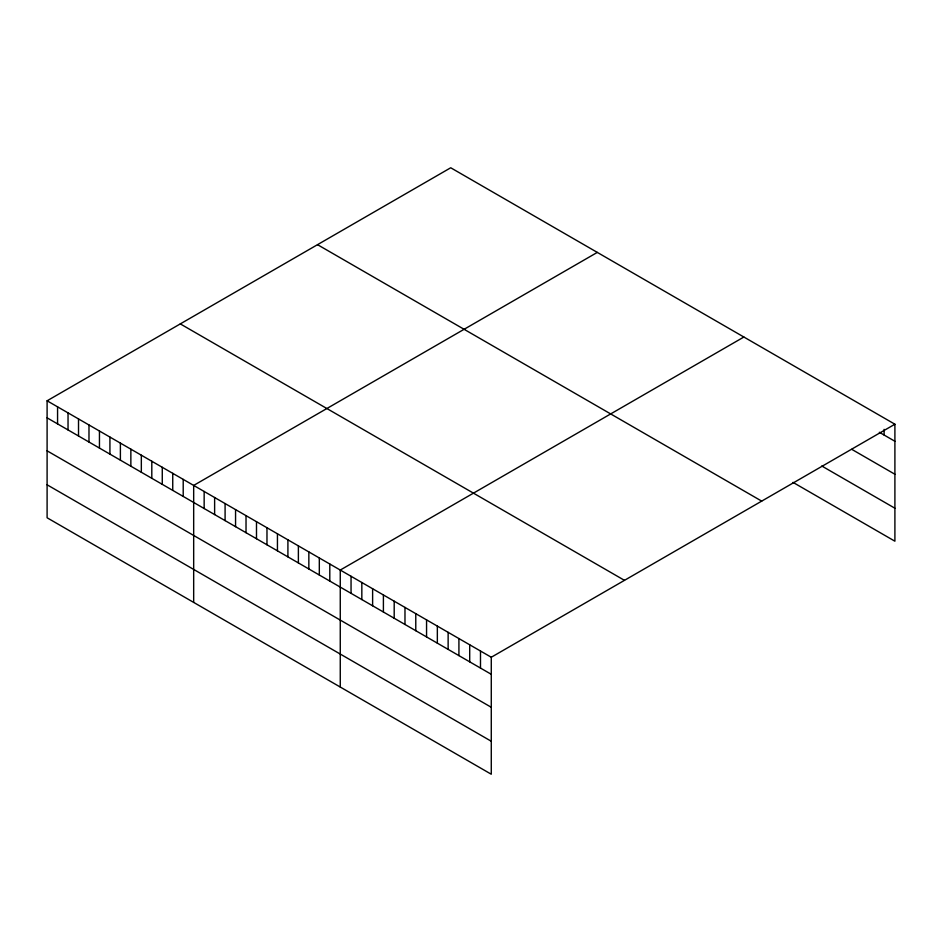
<?xml version="1.0" encoding="UTF-8"?>
<svg xmlns="http://www.w3.org/2000/svg" width="942" height="942" viewBox="0 0 942 942"><rect width="100%" height="100%" fill="white"/><g stroke="black" fill="none" stroke-linecap="round" stroke-linejoin="round"><path stroke-width="1.41" d="M47.1 400.797L491.277 657.245L491.277 774.23L47.1 517.782L47.1 400.797L450.723 167.77L894.9 424.218L894.9 541.203L793.023 482.386M597.299 252.397L193.675 485.424L193.675 602.409M743.874 337.024L340.262 570.051L340.262 687.036M491.277 657.245L894.9 424.218M879.322 432.272L894.9 441.268M851.756 449.334L894.9 474.25M821.789 466.007L894.9 508.221M317.525 244.673L761.701 501.12M180.299 323.895L624.475 580.343M47.1 417.848L491.277 674.295M47.1 450.829L491.277 707.277M47.1 484.8L491.277 741.248M884.114 429.352L884.114 435.039M480.491 651.016L480.491 668.066M469.705 644.787L469.705 661.837M458.919 638.558L458.919 655.608M448.133 632.329L448.133 649.379M437.347 626.1L437.347 643.151M426.561 619.871L426.561 636.933M415.775 613.642L415.775 630.704M404.978 607.425L404.978 624.475M394.192 601.196L394.192 618.246M383.406 594.967L383.406 612.017M372.62 588.738L372.62 605.788M361.834 582.509L361.834 599.559M351.048 576.28L351.048 593.33M329.794 564.011L329.794 581.061M319.314 557.958L319.314 575.009M308.846 551.918L308.846 568.968M298.379 545.877L298.379 562.927M287.911 539.825L287.911 556.875M277.443 533.784L277.443 550.835M266.975 527.744L266.975 544.794M256.495 521.691L256.495 538.742M246.027 515.651L246.027 532.701M235.559 509.598L235.559 526.66M225.091 503.558L225.091 520.608M214.623 497.517L214.623 514.567M204.155 491.465L204.155 508.527M183.207 479.384L183.207 496.434M172.739 473.331L172.739 490.382M162.271 467.291L162.271 484.341M151.803 461.25L151.803 478.3M141.335 455.198L141.335 472.248M130.856 449.157L130.856 466.208M120.388 443.117L120.388 460.167M109.92 437.064L109.92 454.115M99.452 431.024L99.452 448.074M88.984 424.972L88.984 442.033M78.516 418.931L78.516 435.981M68.036 412.89L68.036 429.941M57.568 406.838L57.568 423.9"/></g></svg>
